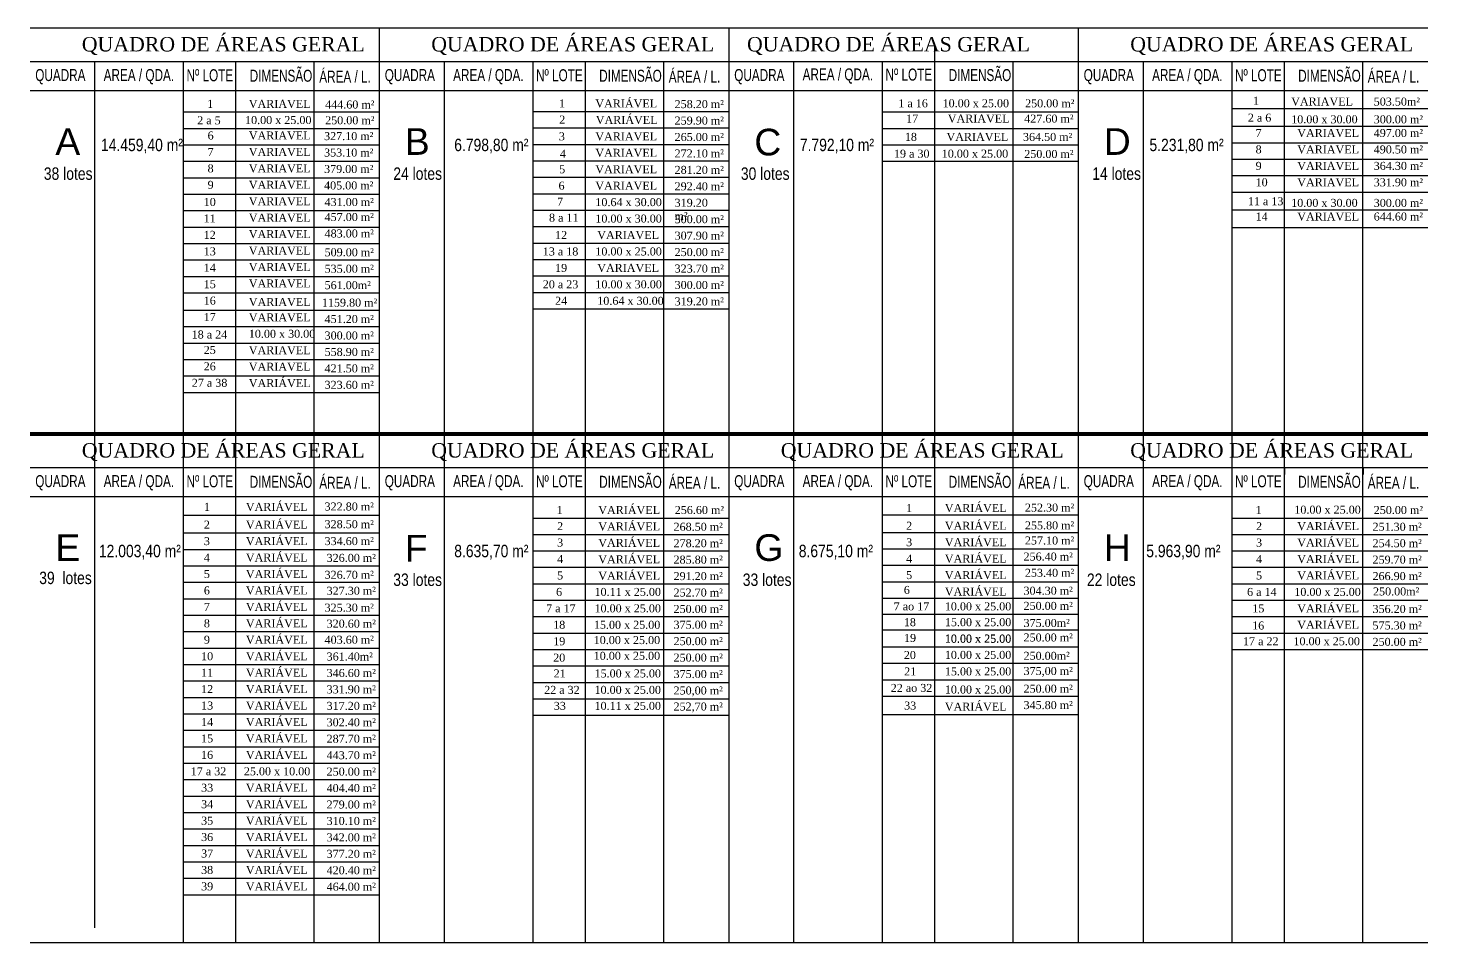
# Model space of a CAD drawing. Header units: millimetres. Extents: x 1794 to 8081, y 409 to 2272.
# Drawn here: x 1793.8 to 2109.2, y 2065.9 to 2271.8 of the extents above; entities that cross this region are included whole.
import ezdxf

# ---------------------------------------------------------------- set-up
doc = ezdxf.new("R2010")
doc.units = ezdxf.units.MM
doc.layers.add('LINHAGROSSA', color=230, linetype='Continuous')
doc.layers.add('QUADROS', color=2, linetype='Continuous')
doc.styles.add('SANSSERIF', font='sanss___.ttf')
doc.styles.add('TIMES', font='times.ttf')

msp = doc.modelspace()

# ---------------------------------------------------------------- linework, layer by layer
at = {"layer": 'LINHAGROSSA', "linetype": 'Continuous'}
for p, q in [((1872.909, 2271.794), (1794.284, 2271.794)), ((1872.909, 2271.794), (1794.284, 2271.794)), ((1951.535, 2271.794), (1872.909, 2271.794)), ((1951.535, 2271.794), (1872.909, 2271.794)), ((1872.909, 2128.758), (1872.909, 2271.794)), ((2030.16, 2271.794), (1951.535, 2271.794)), ((2030.16, 2271.794), (1951.535, 2271.794)), ((1951.535, 2065.899), (1951.535, 2271.794)), ((2108.786, 2271.794), (2030.16, 2271.794)), ((2108.786, 2271.794), (2030.16, 2271.794)), ((2030.16, 2065.899), (2030.16, 2271.794)), ((1872.909, 2264.195), (1794.284, 2264.195)), ((1951.535, 2264.195), (1872.909, 2264.195)), ((2030.16, 2264.195), (1951.535, 2264.195)), ((1951.535, 2221.286), (1951.535, 2263.048)), ((2108.786, 2264.195), (2030.16, 2264.195)), ((1872.909, 2257.649), (1794.284, 2257.649)), ((1951.535, 2257.649), (1872.909, 2257.649)), ((2030.16, 2257.649), (1951.535, 2257.649)), ((2108.786, 2257.649), (2030.16, 2257.649)), ((1872.909, 2172.809), (1794.284, 2172.809)), ((1872.909, 2065.899), (1872.909, 2172.809)), ((1951.535, 2172.809), (1872.909, 2172.809)), ((1872.909, 2129.9), (1872.909, 2171.663)), ((1872.909, 2065.899), (1872.909, 2171.116)), ((2030.16, 2172.809), (1951.535, 2172.809)), ((2108.786, 2172.809), (2030.16, 2172.809)), ((1872.909, 2166.264), (1794.284, 2166.264)), ((1951.535, 2166.264), (1872.909, 2166.264)), ((2030.16, 2166.264), (1951.535, 2166.264)), ((2108.786, 2166.264), (2030.16, 2166.264)), ((2108.786, 2065.899), (1794.284, 2065.899))]:
    msp.add_line(p, q, dxfattribs=at)
at = {"layer": 'LINHAGROSSA', "linetype": 'Continuous', "const_width": 0.9}
for points in [[(1872.909, 2180.408), (1872.909, 2180.408), (1794.284, 2180.408)], [(1951.535, 2180.408), (1872.909, 2180.408)], [(2030.16, 2180.408), (1951.535, 2180.408)], [(2108.786, 2180.408), (2030.16, 2180.408)]]:
    msp.add_lwpolyline(points, dxfattribs=at)
at = {"layer": 'QUADROS', "color": 251, "linetype": 'Continuous'}
for p, q in [((2108.786, 2271.794), (2030.16, 2271.794)), ((2108.786, 2271.794), (2030.16, 2271.794)), ((1997.848, 2212.288), (1997.848, 2267.895)), ((1808.882, 2163.392), (1808.882, 2264.195)), ((1828.846, 2220.324), (1828.846, 2264.195)), ((1828.846, 2257.649), (1828.846, 2264.048)), ((1840.598, 2257.649), (1840.598, 2264.195)), ((1840.598, 2163.392), (1840.598, 2264.195)), ((1858.239, 2163.392), (1858.239, 2264.195)), ((1887.508, 2163.392), (1887.508, 2264.195)), ((1907.471, 2163.392), (1907.471, 2264.048)), ((1919.223, 2215.934), (1919.223, 2264.048)), ((1936.865, 2215.934), (1936.865, 2264.195)), ((1966.133, 2163.392), (1966.133, 2264.195)), ((1966.133, 2163.392), (1966.133, 2264.195)), ((1986.097, 2163.392), (1986.097, 2264.195)), ((1986.097, 2163.392), (1986.097, 2264.048)), ((1997.848, 2163.392), (1997.848, 2264.195)), ((2015.49, 2163.392), (2015.49, 2264.195)), ((2015.49, 2163.392), (2015.49, 2264.111)), ((2044.759, 2160.673), (2044.759, 2264.195)), ((2064.722, 2244.758), (2064.722, 2264.195)), ((2064.722, 2221.286), (2064.722, 2264.048)), ((2076.474, 2157.284), (2076.474, 2264.195)), ((2076.474, 2208.773), (2076.474, 2264.048)), ((2094.116, 2157.284), (2094.116, 2264.195)), ((2094.116, 2205.649), (2094.116, 2264.195)), ((1828.846, 2163.392), (1828.846, 2257.649)), ((1919.223, 2163.392), (1919.223, 2257.649)), ((1936.865, 2163.392), (1936.865, 2257.649)), ((1997.848, 2163.392), (1997.848, 2256.541)), ((2108.786, 2257.649), (2064.722, 2257.649)), ((1872.909, 2252.841), (1828.846, 2252.841)), ((1951.535, 2252.934), (1907.471, 2252.934)), ((2030.16, 2252.841), (1986.097, 2252.841)), ((2108.786, 2253.598), (2064.722, 2253.598)), ((1872.909, 2249.141), (1828.846, 2249.141)), ((1951.535, 2249.234), (1907.471, 2249.234)), ((2030.16, 2249.141), (1986.097, 2249.141)), ((2108.786, 2249.598), (2064.722, 2249.598)), ((2064.722, 2160.673), (2064.722, 2248.358)), ((2108.786, 2245.898), (2064.722, 2245.898)), ((2076.474, 2160.673), (2076.474, 2248.358)), ((2094.116, 2163.392), (2094.116, 2248.358)), ((1872.909, 2245.441), (1828.846, 2245.441)), ((1951.535, 2245.534), (1907.471, 2245.534)), ((2030.16, 2245.441), (1986.097, 2245.441)), ((1872.909, 2241.741), (1828.846, 2241.741)), ((1951.535, 2241.834), (1907.471, 2241.834)), ((2030.16, 2241.741), (1986.097, 2241.741)), ((2108.786, 2242.198), (2064.722, 2242.198)), ((1872.909, 2238.041), (1828.846, 2238.041)), ((1951.535, 2238.134), (1907.471, 2238.134)), ((2108.786, 2238.498), (2064.722, 2238.498)), ((1872.909, 2234.341), (1828.846, 2234.341)), ((1951.535, 2234.434), (1907.471, 2234.434)), ((1951.535, 2234.434), (1907.471, 2234.434)), ((2108.786, 2234.798), (2064.722, 2234.798)), ((1872.909, 2230.641), (1828.846, 2230.641)), ((1951.535, 2230.734), (1907.471, 2230.734)), ((2108.786, 2230.798), (2064.722, 2230.798)), ((1872.909, 2226.941), (1828.846, 2226.941)), ((1951.535, 2227.034), (1907.471, 2227.034)), ((2064.722, 2163.392), (2064.722, 2227.685)), ((2108.786, 2226.798), (2064.722, 2226.798)), ((1872.909, 2223.241), (1828.846, 2223.241)), ((1951.535, 2223.334), (1907.471, 2223.334)), ((1872.909, 2219.541), (1828.846, 2219.541)), ((1951.535, 2219.634), (1907.471, 2219.634)), ((1872.909, 2215.841), (1828.846, 2215.841)), ((1951.535, 2215.934), (1907.471, 2215.934)), ((1872.909, 2212.141), (1828.846, 2212.141)), ((1951.535, 2212.234), (1907.471, 2212.234)), ((1872.909, 2208.216), (1828.846, 2208.216)), ((1951.535, 2208.534), (1907.471, 2208.534)), ((1872.909, 2204.516), (1828.846, 2204.516)), ((1872.909, 2200.816), (1828.846, 2200.816)), ((1872.909, 2197.116), (1828.846, 2197.116)), ((1872.909, 2193.416), (1828.846, 2193.416)), ((1872.909, 2189.716), (1828.846, 2189.716)), ((2108.786, 2180.408), (1794.284, 2180.408)), ((2108.786, 2180.408), (2030.16, 2180.408)), ((2108.786, 2180.408), (2064.722, 2180.408)), ((1808.882, 2166.264), (1808.882, 2172.809)), ((1808.882, 2153.372), (1808.882, 2172.809)), ((1828.846, 2153.372), (1828.846, 2172.809)), ((1828.846, 2171.116), (1828.846, 2172.809)), ((1828.846, 2065.899), (1828.846, 2172.663)), ((1828.846, 2166.264), (1828.846, 2172.663)), ((1828.846, 2129.9), (1828.846, 2172.663)), ((1840.598, 2166.264), (1840.598, 2172.809)), ((1840.598, 2171.34), (1840.598, 2172.809)), ((1840.598, 2065.899), (1840.598, 2172.809)), ((1840.598, 2117.387), (1840.598, 2172.663)), ((1840.598, 2128.487), (1840.598, 2171.887)), ((1858.239, 2166.264), (1858.239, 2172.809)), ((1858.239, 2065.899), (1858.239, 2172.809)), ((1858.239, 2171.34), (1858.239, 2172.809)), ((1858.239, 2114.264), (1858.239, 2172.809)), ((1858.239, 2128.487), (1858.239, 2172.033)), ((1887.508, 2065.899), (1887.508, 2172.809)), ((1887.508, 2171.116), (1887.508, 2172.809)), ((1887.508, 2153.372), (1887.508, 2172.809)), ((1907.471, 2065.899), (1907.471, 2172.809)), ((1919.223, 2065.899), (1919.223, 2172.809)), ((1936.865, 2065.899), (1936.865, 2172.809)), ((1966.133, 2171.116), (1966.133, 2172.809)), ((1966.133, 2153.372), (1966.133, 2172.809)), ((1966.133, 2153.372), (1966.133, 2172.809)), ((1966.133, 2065.899), (1966.133, 2172.663)), ((1986.097, 2065.899), (1986.097, 2172.809)), ((1986.097, 2153.372), (1986.097, 2172.809)), ((1986.097, 2153.372), (1986.097, 2172.809)), ((1997.848, 2065.899), (1997.848, 2172.809)), ((1997.848, 2065.899), (1997.848, 2172.809)), ((1997.848, 2114.264), (1997.848, 2172.663)), ((2015.49, 2065.899), (2015.49, 2172.809)), ((2015.49, 2065.899), (2015.49, 2172.809)), ((2015.49, 2114.264), (2015.49, 2172.663)), ((2044.759, 2065.899), (2044.759, 2172.809)), ((2044.759, 2171.116), (2044.759, 2172.809)), ((2064.722, 2171.116), (2064.722, 2172.809)), ((2064.722, 2166.264), (2064.722, 2172.663)), ((2076.474, 2166.264), (2076.474, 2172.809)), ((2076.616, 2171.34), (2076.616, 2172.809)), ((2094.116, 2166.264), (2094.116, 2172.809)), ((2094.258, 2171.34), (2094.258, 2172.809)), ((1808.882, 2069.287), (1808.882, 2166.264)), ((1840.598, 2069.287), (1840.598, 2165.487)), ((1858.239, 2069.287), (1858.239, 2165.487)), ((1997.848, 2128.606), (1997.848, 2165.606)), ((2015.49, 2128.606), (2015.49, 2165.606)), ((2064.722, 2065.899), (2064.722, 2166.264)), ((2076.474, 2065.899), (2076.474, 2166.264)), ((2094.116, 2065.899), (2094.116, 2166.264)), ((1872.909, 2162.087), (1828.846, 2162.087)), ((1951.535, 2161.456), (1907.471, 2161.456)), ((2030.16, 2162.206), (1986.097, 2162.206)), ((2108.786, 2161.456), (2064.722, 2161.456)), ((1872.909, 2158.087), (1828.846, 2158.087)), ((1951.535, 2157.756), (1907.471, 2157.756)), ((2030.16, 2158.206), (1986.097, 2158.206)), ((2108.786, 2157.756), (2064.722, 2157.756)), ((1828.846, 2069.287), (1828.846, 2156.972)), ((1872.909, 2154.387), (1828.846, 2154.387)), ((1840.598, 2069.287), (1840.598, 2156.972)), ((1858.239, 2069.287), (1858.239, 2156.972)), ((2030.16, 2154.506), (1986.097, 2154.506)), ((1951.535, 2154.056), (1907.471, 2154.056)), ((2108.786, 2154.056), (2064.722, 2154.056)), ((1872.909, 2150.687), (1828.846, 2150.687)), ((1951.535, 2150.356), (1907.471, 2150.356)), ((2030.16, 2150.806), (1986.097, 2150.806)), ((2108.786, 2150.356), (2064.722, 2150.356)), ((1872.909, 2146.987), (1828.846, 2146.987)), ((1951.535, 2146.656), (1907.471, 2146.656)), ((2030.16, 2147.106), (1986.097, 2147.106)), ((2108.786, 2146.656), (2064.722, 2146.656)), ((1872.909, 2143.287), (1828.846, 2143.287)), ((1872.909, 2143.287), (1828.846, 2143.287)), ((1951.535, 2142.956), (1907.471, 2142.956)), ((2030.16, 2143.406), (1986.097, 2143.406)), ((2030.16, 2143.406), (1986.097, 2143.406)), ((2108.786, 2142.956), (2064.722, 2142.956)), ((1872.909, 2139.587), (1828.846, 2139.587)), ((1951.535, 2139.256), (1907.471, 2139.256)), ((2030.16, 2139.844), (1986.097, 2139.844)), ((2108.786, 2139.256), (2064.722, 2139.256)), ((1828.846, 2069.287), (1828.846, 2136.299)), ((1872.909, 2135.887), (1828.846, 2135.887)), ((1951.535, 2135.556), (1907.471, 2135.556)), ((2030.16, 2136.282), (1986.097, 2136.282)), ((2108.786, 2135.556), (2064.722, 2135.556)), ((1872.909, 2132.187), (1828.846, 2132.187)), ((2030.16, 2132.453), (1986.097, 2132.453)), ((1951.535, 2131.856), (1907.471, 2131.856)), ((1986.097, 2121.353), (1986.097, 2129.046)), ((2108.786, 2131.856), (2064.722, 2131.856)), ((1872.909, 2128.487), (1828.846, 2128.487)), ((1951.535, 2128.156), (1907.471, 2128.156)), ((2030.16, 2128.753), (1986.097, 2128.753)), ((1872.909, 2124.787), (1828.846, 2124.787)), ((1951.535, 2124.456), (1907.471, 2124.456)), ((2030.16, 2125.053), (1986.097, 2125.053)), ((1872.909, 2121.087), (1828.846, 2121.087)), ((1951.535, 2120.756), (1907.471, 2120.756)), ((2030.16, 2121.353), (1986.097, 2121.353)), ((1872.909, 2117.387), (1828.846, 2117.387)), ((1951.535, 2117.056), (1907.471, 2117.056)), ((2030.16, 2117.213), (1986.097, 2117.213)), ((2030.16, 2117.213), (1986.097, 2117.213)), ((2030.16, 2117.213), (1986.097, 2117.213)), ((1872.909, 2113.687), (1828.846, 2113.687)), ((1872.909, 2109.987), (1828.846, 2109.987)), ((1872.909, 2106.287), (1828.846, 2106.287)), ((1872.909, 2102.587), (1828.846, 2102.587)), ((1872.909, 2098.887), (1828.846, 2098.887)), ((1872.909, 2095.187), (1828.846, 2095.187)), ((1872.909, 2091.487), (1828.846, 2091.487)), ((1872.909, 2087.787), (1828.846, 2087.787)), ((1872.909, 2084.087), (1828.846, 2084.087)), ((1872.909, 2080.387), (1828.846, 2080.387)), ((1872.909, 2076.687), (1828.846, 2076.687))]:
    msp.add_line(p, q, dxfattribs=at)
at = {"layer": 'QUADROS'}
msp.add_line((2044.759, 2166.264), (2044.759, 2172.809), dxfattribs=at)

# ---------------------------------------------------------------- texts
at = {"layer": 'QUADROS', "color": 4}
for s, height, style, p in [('QUADRO DE ÁREAS GERAL', 3.249, 'TIMES', (1805.927, 2266.52)), ('QUADRO DE ÁREAS GERAL', 3.249, 'TIMES', (1884.552, 2266.52)), ('QUADRO DE ÁREAS GERAL', 3.249, 'TIMES', (1955.587, 2266.52)), ('QUADRO DE ÁREAS GERAL', 3.249, 'TIMES', (2041.803, 2266.52)), ('A', 6, 'SANSSERIF', (1799.984, 2243.255)), ('B', 6, 'SANSSERIF', (1878.61, 2243.255)), ('C', 6, 'SANSSERIF', (1957.235, 2243.128)), ('D', 6, 'SANSSERIF', (2035.861, 2243.255)), ('QUADRO DE ÁREAS GERAL', 3.249, 'TIMES', (1805.927, 2175.135)), ('QUADRO DE ÁREAS GERAL', 3.249, 'TIMES', (1884.552, 2175.135)), ('QUADRO DE ÁREAS GERAL', 3.249, 'TIMES', (1963.178, 2175.135)), ('QUADRO DE ÁREAS GERAL', 3.249, 'TIMES', (2041.803, 2175.135)), ('E', 6, 'SANSSERIF', (1799.984, 2151.87)), ('F', 6, 'SANSSERIF', (1878.61, 2151.743)), ('G', 6, 'SANSSERIF', (1957.235, 2151.87)), ('H', 6, 'SANSSERIF', (2035.861, 2151.87))]:
    msp.add_text(s, height=height, dxfattribs=dict(at, style=style)).set_placement(p)
at = {"layer": 'QUADROS', "color": 3, "style": 'SANSSERIF'}
for s, height, width, p in [('QUADRA', 2.7, 0.7, (1795.462, 2259.864)), ('AREA / QDA.', 2.7, 0.7, (1810.852, 2259.864)), ('Nº LOTE', 2.7, 0.7, (1829.495, 2259.824)), ('DIMENSÃO', 2.7, 0.7, (1843.705, 2259.709)), ('ÁREA / L.', 2.7, 0.7, (1859.357, 2259.508)), ('QUADRA', 2.7, 0.7, (1874.088, 2259.864)), ('AREA / QDA.', 2.7, 0.7, (1889.478, 2259.864)), ('Nº LOTE', 2.7, 0.7, (1908.12, 2259.824)), ('DIMENSÃO', 2.7, 0.7, (1922.331, 2259.709)), ('ÁREA / L.', 2.7, 0.7, (1937.982, 2259.508)), ('QUADRA', 2.7, 0.7, (1952.713, 2259.864)), ('AREA / QDA.', 2.7, 0.7, (1968.103, 2260.01)), ('Nº LOTE', 2.7, 0.7, (1986.746, 2259.97)), ('DIMENSÃO', 2.7, 0.7, (2000.956, 2259.855)), ('QUADRA', 2.7, 0.7, (2031.339, 2259.864)), ('AREA / QDA.', 2.7, 0.7, (2046.729, 2259.864)), ('Nº LOTE', 2.7, 0.7, (2065.371, 2259.824)), ('DIMENSÃO', 2.7, 0.7, (2079.582, 2259.709)), ('ÁREA / L.', 2.7, 0.7, (2095.233, 2259.508)), ('                  14.459,40 m²', 2.8, 0.8, (1794.595, 2244.089)), ('                         6.798,80 m²', 2.8, 0.8, (1867.983, 2244.089)), ('                        7.792,10 m²', 2.8, 0.8, (1946.608, 2244.089)), ('5.231,80 m²', 2.8, 0.8, (2046.122, 2244.089)), ('38 lotes', 2.8, 0.8, (1797.385, 2237.629)), ('24 lotes', 2.8, 0.8, (1876.011, 2237.629)), ('30 lotes', 2.8, 0.8, (1954.204, 2237.629)), ('14 lotes', 2.8, 0.8, (2033.262, 2237.629)), ('QUADRA', 2.7, 0.7, (1795.462, 2168.478)), ('AREA / QDA.', 2.7, 0.7, (1810.852, 2168.478)), ('Nº LOTE', 2.7, 0.7, (1829.495, 2168.439)), ('DIMENSÃO', 2.7, 0.7, (1843.705, 2168.323)), ('ÁREA / L.', 2.7, 0.7, (1859.357, 2168.122)), ('QUADRA', 2.7, 0.7, (1874.088, 2168.478)), ('AREA / QDA.', 2.7, 0.7, (1889.478, 2168.478)), ('Nº LOTE', 2.7, 0.7, (1908.12, 2168.439)), ('DIMENSÃO', 2.7, 0.7, (1922.331, 2168.323)), ('ÁREA / L.', 2.7, 0.7, (1937.982, 2168.122)), ('QUADRA', 2.7, 0.7, (1952.713, 2168.478)), ('AREA / QDA.', 2.7, 0.7, (1968.103, 2168.478)), ('Nº LOTE', 2.7, 0.7, (1986.746, 2168.439)), ('DIMENSÃO', 2.7, 0.7, (2000.956, 2168.323)), ('ÁREA / L.', 2.7, 0.7, (2016.608, 2168.122)), ('QUADRA', 2.7, 0.7, (2031.339, 2168.478)), ('AREA / QDA.', 2.7, 0.7, (2046.729, 2168.478)), ('Nº LOTE', 2.7, 0.7, (2065.371, 2168.439)), ('DIMENSÃO', 2.7, 0.7, (2079.582, 2168.323)), ('ÁREA / L.', 2.7, 0.7, (2095.233, 2168.122)), ('12.003,40 m²', 2.8, 0.8, (1809.777, 2152.704)), ('                         8.635,70 m²', 2.8, 0.8, (1867.983, 2152.704)), ('                         8.675,10 m²', 2.8, 0.8, (1945.497, 2152.704)), ('5.963,90 m²', 2.8, 0.8, (2045.408, 2152.704)), ('39  lotes', 2.8, 0.8, (1796.348, 2146.658)), ('33 lotes', 2.8, 0.8, (1876.011, 2146.243)), ('33 lotes', 2.8, 0.8, (1954.636, 2146.243)), ('22 lotes', 2.8, 0.8, (2032.062, 2146.243))]:
    msp.add_text(s, height=height, dxfattribs=dict(at, width=width)).set_placement(p)
at = {"layer": 'QUADROS', "color": 1, "style": 'TIMES'}
for s, p in [('1', (1834.133, 2253.822)), ('VARIAVEL', (1843.503, 2253.822)), ('1', (1913.255, 2253.915)), ('VARIÁVEL', (1921.467, 2253.915)), ('1 a 16', (1989.632, 2253.962)), ('10.00 x 25.00 ', (1999.588, 2253.962)), ('250.00 m²', (2018.148, 2253.954)), ('1', (2069.427, 2254.556)), ('VARIAVEL', (2078.02, 2254.349)), ('503.50m²', (2096.579, 2254.342)), ('10.00 x 25.00', (1842.65, 2250.186)), ('2 ', (1913.333, 2250.278)), ('VARIÁVEL', (1921.569, 2250.215)), ('17', (1991.383, 2250.523)), ('VARIAVEL', (2000.754, 2250.523)), ('427.60 m²', (2017.953, 2250.515)), ('2 a 6', (2068.258, 2250.718)), ('10.00 x 30.00 ', (2078.02, 2250.349)), ('300.00 m²', (2096.579, 2250.342)), ('2 a 5', (1831.887, 2250.122)), ('7', (2070.009, 2247.279)), ('VARIAVEL', (2079.38, 2247.279)), ('497.00 m²', (2096.579, 2247.272)), ('6', (1834.233, 2246.712)), ('VARIAVEL', (1843.503, 2246.712)), ('327.10 m²', (1860.431, 2246.572)), ('3', (1913.255, 2246.515)), ('VARIAVEL', (1921.467, 2246.515)), ('18', (1991.1, 2246.398)), ('VARIAVEL', (2000.471, 2246.398)), ('364.50 m²', (2017.67, 2246.391)), ('7', (1834.233, 2243.012)), ('VARIAVEL', (1843.503, 2243.012)), ('353.10 m²', (1860.431, 2242.872)), ('4', (1913.495, 2242.614)), ('VARIAVEL', (1921.467, 2242.815)), ('19 a 30', (1988.641, 2242.62)), ('10.00 x 25.00', (1999.394, 2242.62)), ('250.00 m²', (2017.953, 2242.549)), ('8', (2070.009, 2243.579)), ('VARIAVEL', (2079.38, 2243.579)), ('490.50 m²', (2096.579, 2243.572)), ('8', (1834.233, 2239.312)), ('VARIAVEL', (1843.503, 2239.312)), ('379.00 m²', (1860.431, 2239.172)), ('5', (1913.323, 2239.115)), ('VARIAVEL', (1921.467, 2239.115)), ('9', (2070.009, 2239.879)), ('VARIAVEL', (2079.38, 2239.879)), ('364.30 m²', (2096.579, 2239.872)), ('9', (1834.233, 2235.612)), ('VARIAVEL', (1843.503, 2235.612)), ('405.00 m²', (1860.431, 2235.472)), ('6', (1913.184, 2235.415)), ('VARIAVEL', (1921.467, 2235.415)), ('10', (2070.009, 2236.179)), ('VARIAVEL', (2079.38, 2236.179)), ('331.90 m²', (2096.579, 2236.172)), ('10', (1833.355, 2231.752)), ('VARIAVEL', (1843.503, 2231.912)), ('431.00 m²', (1860.544, 2231.732)), ('7', (1912.847, 2231.815)), ('10.64 x 30.00', (1921.467, 2231.715)), ('11 a 13', (2068.258, 2231.918)), ('10.00 x 30.00 ', (2078.02, 2231.549)), ('300.00 m²', (2096.579, 2231.542)), ('VARIAVEL', (1843.503, 2228.212)), ('457.00 m²', (1860.549, 2228.361)), ('8 a 11', (1911.039, 2228.215)), ('14', (2070.009, 2228.479)), ('VARIAVEL', (2079.38, 2228.479)), ('644.60 m²', (2096.579, 2228.472)), ('11', (1833.355, 2228.052)), ('10.00 x 30.00', (1921.467, 2228.015)), ('12', (1833.355, 2224.352)), ('VARIAVEL', (1843.503, 2224.512)), ('483.00 m²', (1860.549, 2224.661)), ('12', (1912.4, 2224.315)), ('VARIAVEL', (1921.896, 2224.315)), ('13', (1833.355, 2220.652)), ('VARIAVEL', (1843.503, 2220.812)), ('509.00 m²', (1860.549, 2220.429)), ('13 a 18', (1909.634, 2220.615)), ('10.00 x 25.00', (1921.467, 2220.615)), ('14', (1833.355, 2216.952)), ('VARIAVEL', (1843.503, 2217.112)), ('535.00 m²', (1860.549, 2216.729)), ('19', (1912.4, 2216.915)), ('VARIAVEL', (1921.896, 2216.915)), ('15', (1833.355, 2213.252)), ('VARIAVEL', (1843.503, 2213.412)), ('561.00m²', (1860.549, 2213.029)), ('20 a 23', (1909.634, 2213.215)), ('10.00 x 30.00', (1921.467, 2213.215)), ('16', (1833.355, 2209.552)), ('VARIAVEL', (1843.503, 2209.245)), ('24', (1912.4, 2209.515)), ('10.64 x 30.00', (1921.896, 2209.515)), ('1159.80 m²', (1859.935, 2209.104)), ('17', (1833.355, 2205.852)), ('VARIAVEL', (1843.503, 2205.786)), ('451.20 m²', (1860.549, 2205.404)), ('18 a 24', (1830.642, 2201.926)), ('10.00 x 30.00', (1843.503, 2202.086)), ('300.00 m²', (1860.549, 2201.704)), ('25', (1833.355, 2198.452)), ('VARIAVEL', (1843.503, 2198.386)), ('558.90 m²', (1860.549, 2198.004)), ('26', (1833.355, 2194.752)), ('VARIAVEL', (1843.503, 2194.686)), ('421.50 m²', (1860.549, 2194.304)), ('27 a 38', (1830.672, 2191.052)), ('VARIÁVEL', (1843.503, 2190.986)), ('323.60 m²', (1860.549, 2190.604)), ('1', (1833.39, 2163.132)), ('VARIÁVEL', (1842.842, 2163.132)), ('322.80 m²', (1860.549, 2163.221)), ('1', (1912.758, 2162.437)), ('VARIÁVEL', (1922.129, 2162.437)), ('256.60 m²', (1939.328, 2162.429)), ('1', (1991.383, 2162.887)), ('VARIÁVEL', (2000.093, 2162.887)), ('252.30 m²', (2018.103, 2162.972)), ('1', (2070.009, 2162.437)), ('10.00 x 25.00', (2078.718, 2162.501)), ('250.00 m²', (2096.579, 2162.429)), ('2', (1833.39, 2159.132)), ('VARIÁVEL', (1842.842, 2159.132)), ('328.50 m²', (1860.544, 2159.239)), ('2', (1912.858, 2158.801)), ('VARIÁVEL', (1922.129, 2158.737)), ('2', (1991.383, 2158.887)), ('VARIÁVEL', (2000.093, 2158.887)), ('255.80 m²', (2018.103, 2158.972)), ('2', (2070.109, 2158.801)), ('VARIÁVEL', (2079.38, 2158.801)), ('VARIÁVEL', (1842.842, 2155.432)), ('VARIÁVEL', (1922.129, 2155.037)), ('268.50 m²', (1939.056, 2158.661)), ('VARIÁVEL', (2000.093, 2155.187)), ('257.10 m²', (2018.103, 2155.572)), ('VARIÁVEL', (2079.38, 2155.101)), ('251.30 m²', (2096.307, 2158.661)), ('3', (1833.39, 2155.432)), ('334.60 m²', (1860.549, 2155.438)), ('3', (1912.858, 2155.101)), ('278.20 m²', (1939.056, 2154.961)), ('3', (1991.383, 2155.187)), ('3', (2070.109, 2155.101)), ('254.50 m²', (2096.307, 2154.961)), ('4', (1833.39, 2151.732)), ('VARIÁVEL', (1842.842, 2151.732)), ('326.00 m²', (1861.006, 2151.661)), ('4', (1912.858, 2151.401)), ('VARIÁVEL', (1922.129, 2151.337)), ('285.80 m²', (1939.056, 2151.261)), ('4', (1991.383, 2151.487)), ('VARIÁVEL', (2000.093, 2151.487)), ('256.40 m²', (2017.795, 2151.958)), ('4', (2070.109, 2151.401)), ('VARIÁVEL', (2079.38, 2151.401)), ('259.70 m²', (2096.307, 2151.261)), ('5', (1833.39, 2148.032)), ('VARIÁVEL', (1842.842, 2148.032)), ('326.70 m²', (1860.544, 2147.852)), ('5', (1912.858, 2147.701)), ('VARIÁVEL', (1922.129, 2147.637)), ('291.20 m²', (1939.056, 2147.561)), ('5', (1991.383, 2147.787)), ('VARIÁVEL', (2000.093, 2147.787)), ('253.40 m²', (2018.103, 2148.3)), ('5', (2070.109, 2147.701)), ('VARIÁVEL', (2079.38, 2147.701)), ('266.90 m²', (2096.307, 2147.561)), ('6', (1833.39, 2144.332)), ('VARIÁVEL', (1842.842, 2144.332)), ('327.30 m²', (1861.006, 2144.261)), ('6', (1912.634, 2144.001)), ('10.11 x 25.00', (1921.275, 2144.001)), ('252.70 m²', (1939.056, 2143.861)), ('6', (1990.867, 2144.451)), ('VARIÁVEL', (2000.093, 2144.087)), ('304.30 m²', (2017.795, 2144.271)), ('6 a 14', (2068.089, 2144.001)), ('10.00 x 25.00', (2078.718, 2144.001)), ('250.00m²', (2096.42, 2144.108)), ('7', (1833.39, 2140.632)), ('VARIÁVEL', (1842.842, 2140.632)), ('325.30 m²', (1860.544, 2140.452)), ('7 a 17', (1910.38, 2140.301)), ('10.00 x 25.00', (1921.275, 2140.301)), ('250.00 m²', (1939.056, 2140.161)), ('7 ao 17', (1988.584, 2140.751)), ('10.00 x 25.00', (2000.093, 2140.751)), ('250.00 m²', (2017.795, 2140.858)), ('15', (2069.276, 2140.301)), ('VARIÁVEL', (2079.38, 2140.301)), ('356.20 m²', (2096.307, 2140.161)), ('8', (1833.39, 2136.932)), ('VARIÁVEL', (1842.842, 2136.932)), ('320.60 m²', (1861.006, 2136.861)), ('18', (1911.981, 2136.598)), ('15.00 x 25.00', (1921.132, 2136.604)), ('375.00 m²', (1939.056, 2136.618)), ('18', (1990.867, 2137.189)), ('15.00 x 25.00', (2000.093, 2137.189)), ('375.00m²', (2017.795, 2137.009)), ('VARIÁVEL', (2079.38, 2136.601)), ('VARIÁVEL', (1842.842, 2133.232)), ('19', (1990.904, 2133.644)), ('10.00 x 25.00', (2000.093, 2133.52)), ('10.00 x 25.00', (2000.093, 2133.445)), ('250.00 m²', (2017.795, 2133.751)), ('16', (2069.232, 2136.441)), ('575.30 m²', (2096.307, 2136.461)), ('9', (1833.39, 2133.232)), ('403.60 m²', (1860.549, 2133.238)), ('19', (1911.981, 2132.898)), ('10.00 x 25.00', (1921.089, 2133.163)), ('250.00 m²', (1939.056, 2132.918)), ('17 a 22', (2067.164, 2132.901)), ('10.00 x 25.00', (2078.526, 2132.901)), ('250.00 m²', (2096.307, 2132.761)), ('10', (1832.765, 2129.532)), ('VARIÁVEL', (1842.842, 2129.532)), ('361.40m²', (1861.006, 2129.461)), ('20', (1911.981, 2129.198)), ('10.00 x 25.00', (1921.089, 2129.623)), ('250.00 m²', (1939.056, 2129.218)), ('20', (1990.867, 2129.797)), ('10.00 x 25.00', (2000.093, 2129.829)), ('250.00m²', (2017.795, 2129.618)), ('11', (1832.765, 2125.832)), ('VARIÁVEL', (1842.842, 2125.832)), ('346.60 m²', (1861.006, 2125.761)), ('21', (1912.086, 2125.657)), ('15.00 x 25.00', (1921.275, 2125.657)), ('375.00 m²', (1939.056, 2125.518)), ('21', (1990.933, 2126.097)), ('15.00 x 25.00', (2000.093, 2126.117)), ('375,00 m²', (2017.795, 2126.205)), ('12', (1832.765, 2122.132)), ('VARIÁVEL', (1842.842, 2122.132)), ('331.90 m²', (1861.006, 2122.061)), ('22 a 32', (1909.944, 2121.957)), ('10.00 x 25.00', (1921.275, 2121.957)), ('250,00 m²', (1939.056, 2121.818)), ('22 ao 32', (1987.918, 2122.397)), ('10.00 x 25.00', (2000.093, 2122.034)), ('250.00 m²', (2017.795, 2122.218)), ('13', (1832.765, 2118.432)), ('VARIÁVEL', (1842.842, 2118.432)), ('317.20 m²', (1861.006, 2118.361)), ('33', (1912.109, 2118.352)), ('10.11 x 25.00', (1921.275, 2118.352)), ('252,70 m²', (1939.056, 2118.212)), ('33', (1990.933, 2118.423)), ('VARIÁVEL', (2000.093, 2118.182)), ('345.80 m²', (2017.795, 2118.531)), ('14', (1832.765, 2114.732)), ('VARIÁVEL', (1842.842, 2114.732)), ('302.40 m²', (1861.006, 2114.661)), ('VARIÁVEL', (1842.842, 2111.032)), ('15', (1832.765, 2111.032)), ('287.70 m²', (1861.006, 2110.961)), ('16', (1832.765, 2107.332)), ('VARIÁVEL', (1842.842, 2107.332)), ('443.70 m²', (1861.006, 2107.261)), ('17 a 32', (1830.435, 2103.632)), ('25.00 x 10.00', (1842.383, 2103.632)), ('250.00 m²', (1861.006, 2103.561)), ('33', (1832.765, 2099.932)), ('VARIÁVEL', (1842.842, 2099.932)), ('404.40 m²', (1861.006, 2099.861)), ('34', (1832.765, 2096.232)), ('VARIÁVEL', (1842.842, 2096.232)), ('279.00 m²', (1861.006, 2096.161)), ('35', (1832.765, 2092.532)), ('VARIÁVEL', (1842.842, 2092.532)), ('310.10 m²', (1861.006, 2092.461)), ('VARIÁVEL', (1842.842, 2088.832)), ('36', (1832.765, 2088.832)), ('342.00 m²', (1861.006, 2088.761)), ('37', (1832.765, 2085.132)), ('VARIÁVEL', (1842.842, 2085.132)), ('377.20 m²', (1861.006, 2085.061)), ('38', (1832.765, 2081.432)), ('VARIÁVEL', (1842.842, 2081.432)), ('420.40 m²', (1861.006, 2081.361)), ('39', (1832.765, 2077.732)), ('VARIÁVEL', (1842.842, 2077.732)), ('464.00 m²', (1861.006, 2077.661))]:
    msp.add_text(s, height=1.8, dxfattribs=at).set_placement(p)
at = {"layer": 'QUADROS', "color": 1, "char_height": 1.8, "attachment_point": 1, "style": 'TIMES'}
for s, insert in [('444.60 m²', (1860.672, 2255.482)), ('250.00 m²', (1860.672, 2251.94)), ('259.90 m²', (1939.298, 2251.874)), ('265.00 m²', (1939.298, 2248.174)), ('272.10 m²', (1939.298, 2244.474)), ('281.20 m²', (1939.298, 2240.774)), ('300.00 m²', (1939.298, 2229.674)), ('307.90 m²', (1939.298, 2225.974)), ('250.00 m²', (1939.298, 2222.274)), ('323.70 m²', (1939.298, 2218.574)), ('300.00 m²', (1939.298, 2214.874)), ('319.20 m²', (1939.298, 2211.174))]:
    msp.add_mtext(s, dxfattribs=dict(at, insert=insert))
for s, insert, width in [('258.20 m²', (1939.298, 2255.574), 8.643720207467298e-15), ('292.40 m²', (1939.298, 2237.074), 1.913527852114522e-13), ('319.20 m²\\P ', (1939.298, 2233.374), 0.06989)]:
    msp.add_mtext(s, dxfattribs=dict(at, insert=insert, width=width))

doc.saveas('drawing.dxf')
